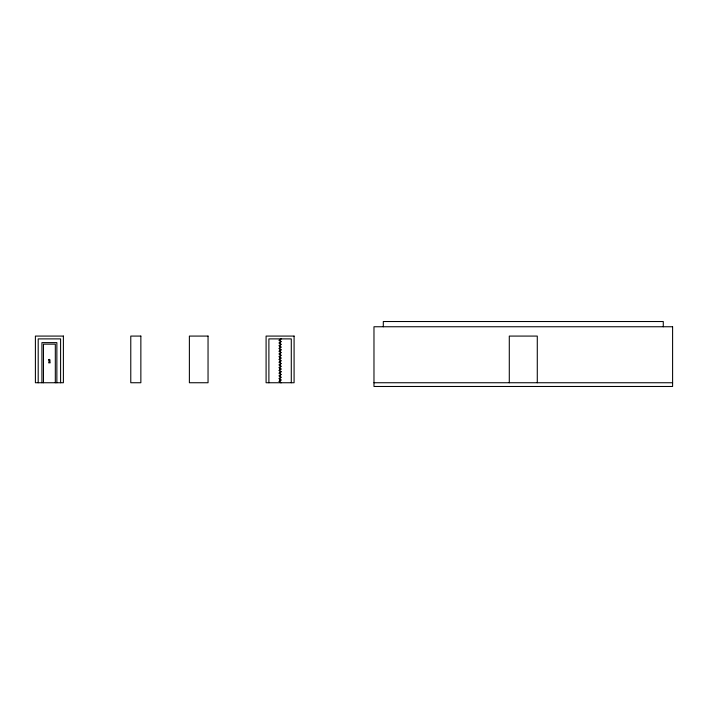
<?xml version="1.0" encoding="UTF-8"?>
<svg xmlns="http://www.w3.org/2000/svg" width="708" height="708" viewBox="0 0 708 708"><rect width="100%" height="100%" fill="white"/><g stroke="black" fill="none" stroke-linecap="round" stroke-linejoin="round"><path stroke-width="1.06" d="M280.864 338.884L278.996 340.256L280.864 341.619L278.996 342.991L280.864 344.362L278.996 345.734L280.864 347.106L278.996 348.478L280.864 349.849L279.315 348.478L281.182 347.106L279.315 345.734L281.182 344.362L279.315 342.991L281.182 341.619L279.315 340.256L281.182 338.884M280.864 349.849L278.996 351.221L280.864 352.593L278.996 353.956L280.864 355.327L278.996 356.699L280.864 358.071L278.996 359.443L280.864 360.815L278.996 362.186L280.864 363.558L278.996 364.921L280.864 366.293L278.996 367.664L280.864 369.036L278.996 370.408L280.864 371.78L279.315 370.408L281.182 369.036L279.315 367.664L281.182 366.293L279.315 364.921L281.182 363.558L279.315 362.186L281.182 360.815L279.315 359.443L281.182 358.071L279.315 356.699L281.182 355.327L279.315 353.956L281.182 352.593L279.315 351.221L281.182 349.849M280.864 371.78L278.996 373.151L280.864 374.523L278.996 375.886L280.864 377.258L278.996 378.63L280.864 380.001L278.996 381.373L280.864 382.745M281.182 371.78L279.315 373.151L281.182 374.523L279.315 375.886L281.182 377.258L279.315 378.63L281.182 380.001L279.315 381.373L281.182 382.745M373.974 382.745L672.6 382.745M663.272 326.751L663.272 321.521L383.302 321.521L383.302 326.751M537.284 382.745L537.284 336.079L509.291 336.079L509.291 382.745M291.289 382.745L291.289 338.884L268.89 338.884L268.89 382.745M60.596 382.745L60.596 338.884L38.197 338.884L38.197 382.745M56.861 382.745L56.861 342.619L41.931 342.619L41.931 382.745M55.321 382.745L55.321 344.159L43.471 344.159L43.471 382.745M48.648 359.868L49.197 360.815L48.622 362.832L50.171 362.832C49.525 362.169 50.817 357.956 48.648 359.868M672.6 326.751L373.974 326.751L373.974 386.479L672.6 386.479L672.6 326.751M63.393 336.079L35.4 336.079L35.4 382.745L63.393 382.745L63.393 336.079M140.857 336.079L130.776 336.079L130.776 382.745L140.857 382.745L140.857 336.079M208.046 336.079L189.381 336.079L189.381 382.745L208.046 382.745L208.046 336.079M294.086 336.079L266.093 336.079L266.093 382.745L294.086 382.745L294.086 336.079"/></g></svg>
